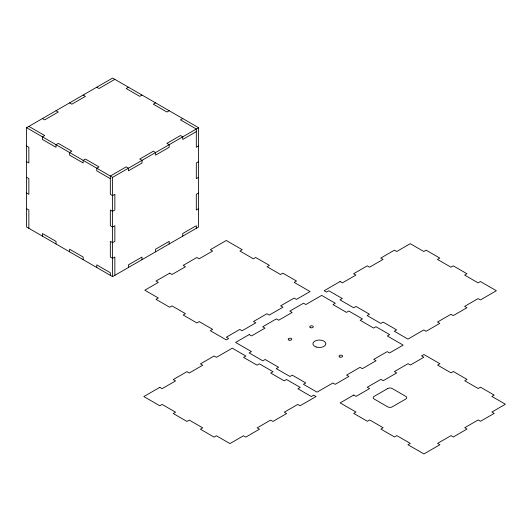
<?xml version="1.0" encoding="UTF-8"?>
<svg xmlns="http://www.w3.org/2000/svg" width="532" height="532" viewBox="0 0 532 532"><rect width="100%" height="100%" fill="white"/><g stroke="black" fill="none" stroke-linecap="round" stroke-linejoin="round"><path stroke-width="0.8" d="M26.6 127.707L112.591 78.058L198.582 127.707L198.582 226.998L112.591 276.647L26.6 226.998L26.6 127.707L112.591 177.349L198.582 127.707M114.852 79.368L99.012 88.511L96.751 87.201M128.431 87.201L126.17 88.511L139.743 96.352L142.011 95.042M155.583 102.882L153.322 104.186L166.902 112.026L169.163 110.723M182.742 118.556L180.474 119.866L196.315 129.01L196.315 147.304L198.582 145.994M196.315 131.623L182.742 139.464L182.742 136.85L180.474 135.54L166.902 143.381L169.163 144.691L169.163 147.304L155.583 155.138L155.583 152.524L153.322 151.221L139.743 159.061L142.011 160.365L142.011 162.978L128.431 170.819L128.431 168.205L126.17 166.895L110.33 176.045L110.33 194.333L112.591 195.643L114.852 194.333L114.852 210.014L112.591 211.317L110.33 210.014L110.33 225.688L112.591 226.998L114.852 225.688L114.852 241.368L112.591 242.672L110.33 241.368L110.33 257.049L112.591 258.353L114.852 257.049L114.852 275.337M198.582 161.675L196.315 162.978L196.315 178.659L198.582 177.349M198.582 193.03L196.315 194.333L196.315 210.014L198.582 208.704M83.172 95.042L85.433 96.352L71.86 104.186L69.592 102.882M56.02 110.723L58.281 112.026L44.701 119.866L42.44 118.556M28.861 126.397L44.701 135.54L42.44 136.85L42.44 139.464L56.02 147.304L56.02 144.691L58.281 143.381L71.86 151.221L69.592 152.524L69.592 155.138L83.172 162.978L83.172 160.365L85.433 159.061L99.012 166.895L96.751 168.205L96.751 170.819L110.33 178.659M26.6 145.994L28.861 147.304L28.861 162.978L26.6 161.675M26.6 177.349L28.861 178.659L28.861 194.333L26.6 193.03M26.6 208.704L28.861 210.014L28.861 228.301M196.315 228.301L196.315 225.688L182.742 233.528L182.742 236.142M169.163 243.982L169.163 241.368L155.583 249.209L155.583 251.822M142.011 259.663L142.011 257.049L128.431 264.883L128.431 267.496M112.591 177.349L112.591 276.647M110.33 275.337L110.33 272.723L96.751 264.883L96.751 267.496M83.172 259.663L83.172 257.049L69.592 249.209L69.592 251.822M56.02 243.982L56.02 241.368L42.44 233.528L42.44 236.142M169.701 273.155L156.016 281.056L158.337 282.392L144.81 290.199L158.337 298.006L156.016 299.343L169.701 307.25L172.022 305.907L185.488 313.687L183.174 315.024L196.86 322.924L199.174 321.587L212.647 329.361L210.326 330.698L226.28 339.908L228.647 338.538L226.333 337.202L239.799 329.428L242.12 330.764L255.806 322.864L253.485 321.528L266.958 313.747L269.272 315.084L282.958 307.183L280.643 305.847L294.11 298.073L296.424 299.41L310.056 291.536L294.216 282.392L296.537 281.056L282.851 273.155L280.53 274.492L267.064 266.718L269.378 265.375L255.693 257.475L253.378 258.811L239.912 251.038L242.226 249.701L226.28 240.491L210.326 249.701L212.647 251.038L199.174 258.811L196.86 257.475L183.174 265.375L185.488 266.718L172.022 274.492L169.701 273.155M340.114 281.521L324.168 290.731L326.535 292.101L328.856 290.765L342.322 298.538L340.008 299.875L353.694 307.782L356.008 306.439L369.474 314.219L367.16 315.556L380.846 323.456L383.166 322.119L396.633 329.893L394.312 331.23L407.944 339.103L423.785 329.96L426.105 331.296L439.791 323.396L437.47 322.053L450.943 314.279L453.257 315.616L466.943 307.715L464.629 306.379L478.095 298.605L480.416 299.942L496.363 290.731L480.416 281.521L478.095 282.864L464.629 275.084L466.943 273.747L453.257 265.847L450.943 267.184L437.47 259.41L439.791 258.073L426.105 250.166L423.785 251.503L410.265 243.696L396.739 251.503L394.425 250.166L380.739 258.073L383.053 259.41L369.587 267.184L367.266 265.847L353.581 273.747L355.901 275.084L342.428 282.864L340.114 281.521M249.222 334.562L235.59 342.428L251.43 351.579L249.116 352.916L262.801 360.816L265.116 359.479L278.582 367.253L276.268 368.59L289.953 376.49L292.268 375.153L305.74 382.934L303.42 384.27L317.052 392.137L332.892 382.993L335.213 384.33L348.899 376.43L346.578 375.093L360.051 367.319L362.365 368.656L376.051 360.749L373.737 359.413L387.203 351.639L389.524 352.975L403.15 345.108L387.309 335.958L389.63 334.621L375.944 326.721L373.624 328.058L360.157 320.284L362.472 318.947L348.786 311.04L346.472 312.384L333.005 304.603L335.32 303.267L321.687 295.4L305.847 304.543L303.533 303.207L289.847 311.107L292.161 312.444L278.695 320.217L276.374 318.881L262.688 326.781L265.009 328.124L251.536 335.898L249.222 334.562M159.793 387.349L143.846 396.553L159.793 405.763L162.114 404.426L175.58 412.2L173.266 413.537L186.951 421.437L189.266 420.1L202.739 427.881L200.418 429.218L214.103 437.118L216.424 435.781L229.944 443.588L243.47 435.781L245.784 437.118L259.47 429.218L257.156 427.881L270.622 420.1L272.943 421.437L286.628 413.537L284.307 412.2L297.78 404.426L300.095 405.763L316.048 396.553L313.674 395.183L311.353 396.526L297.887 388.746L300.208 387.409L286.515 379.509L284.201 380.846L270.735 373.072L273.049 371.728L259.363 363.828L257.049 365.165L243.576 357.391L245.897 356.054L232.265 348.181L216.424 357.331L214.103 355.994L200.418 363.895L202.739 365.231L189.266 373.005L186.951 371.668L173.266 379.569L175.58 380.905L162.114 388.686L159.793 387.349M353.787 395.023L340.154 402.897L355.994 412.041L353.68 413.377L367.366 421.278L369.68 419.941L383.146 427.721L380.832 429.058L394.518 436.958L396.832 435.622L410.305 443.395L407.984 444.732L423.938 453.942L439.884 444.732L437.57 443.395L451.036 435.622L453.35 436.958L467.036 429.058L464.722 427.721L478.188 419.941L480.509 421.278L494.195 413.377L491.874 412.041L505.4 404.234L491.874 396.426L494.195 395.09L480.509 387.19L478.188 388.526L464.722 380.746L467.036 379.409L453.35 371.509L451.036 372.846L437.57 365.072L439.884 363.735L423.938 354.525L421.563 355.895L423.884 357.231L410.411 365.005L408.097 363.669L394.412 371.569L396.726 372.912L383.259 380.686L380.939 379.349L367.253 387.249L369.574 388.586L356.101 396.36L353.787 395.023M387.728 388.553L374.149 396.393A3.199 1.849 0 0 0 374.149 399.007L387.728 406.847A3.199 1.849 0 0 0 392.257 406.847L405.83 399.007A3.199 1.849 0 0 0 405.83 396.393L392.257 388.553A3.199 1.849 0 0 0 387.728 388.553M316.134 347.004A6.477 3.737 0 0 0 325.85 343.765A6.477 3.737 0 0 0 316.134 340.527A6.477 3.737 0 0 0 316.134 347.004M339.862 357.038A1.802 1.037 0 0 0 342.661 356.254A1.802 1.037 0 0 0 340.081 355.243A1.802 1.037 0 0 0 339.862 357.038M310.568 327.699A1.802 1.037 0 0 0 313.301 326.841A1.802 1.037 0 0 0 310.641 325.903A1.802 1.037 0 0 0 310.568 327.699M289.029 340.101A1.802 1.037 0 0 0 291.802 339.276A1.802 1.037 0 0 0 289.182 338.299A1.802 1.037 0 0 0 289.029 340.101"/></g></svg>
